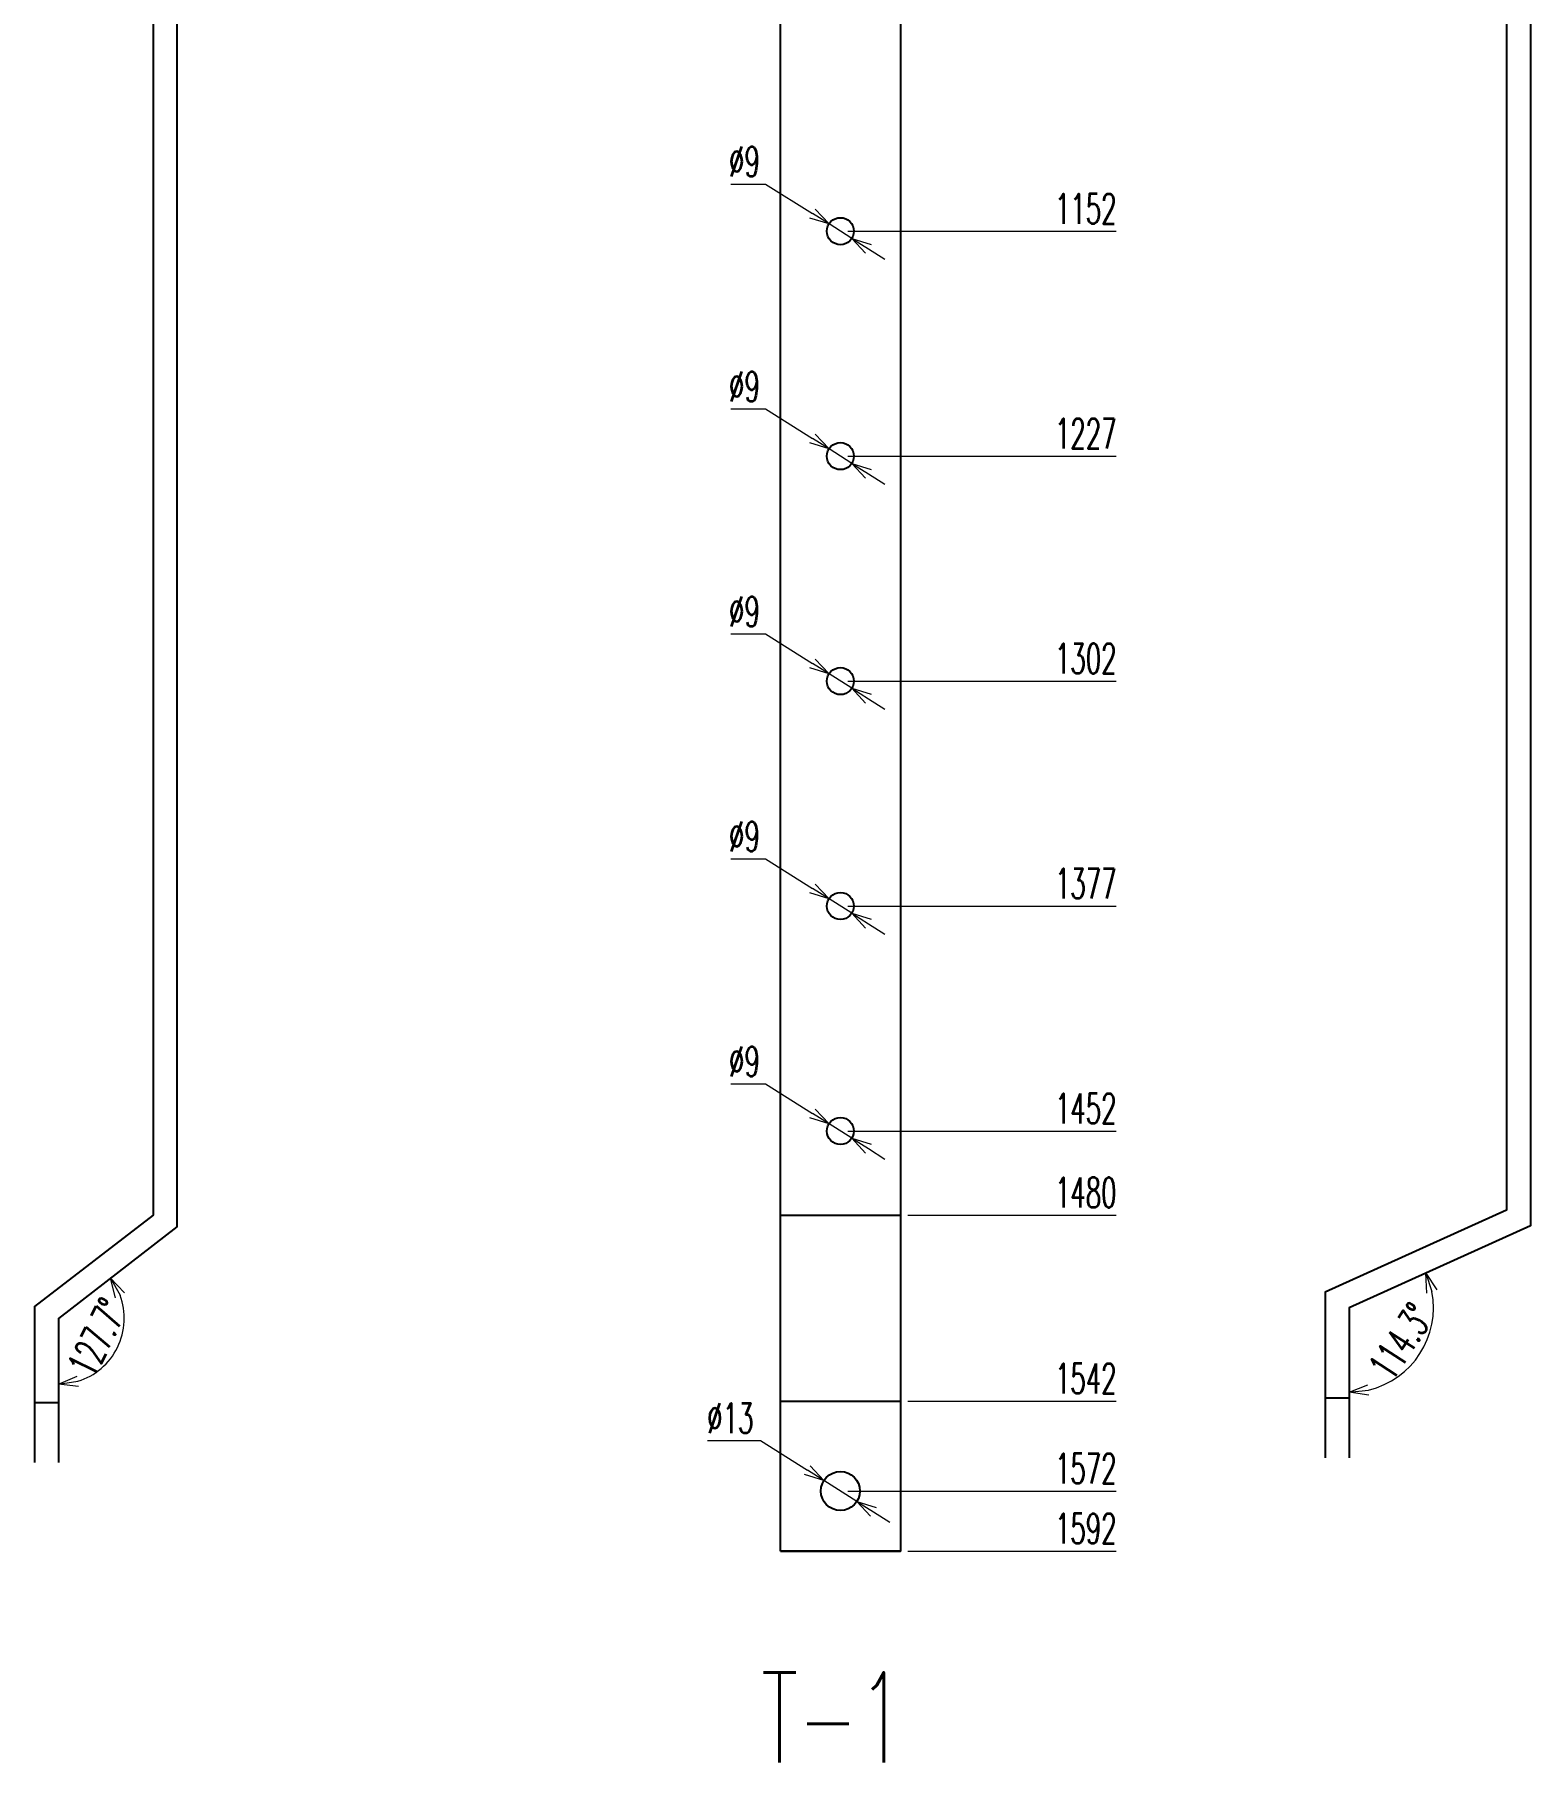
# Model space of a CAD drawing. Header units: millimetres. Extents: x 173893 to 258446, y -176540 to -123824.
# Drawn here: x 195104 to 195603, y -158074 to -157498 of the extents above; entities that cross this region are included whole.
import ezdxf
from ezdxf.enums import TextEntityAlignment as Align

# ---------------------------------------------------------------- set-up
doc = ezdxf.new("R2010")
doc.units = ezdxf.units.MM
doc.header["$LTSCALE"] = 3
doc.layers.add('@.DM. NÉT CHÍNH', color=7, linetype='Continuous')
doc.styles.add('Ann_w01', font='romans.shx', dxfattribs={"width": 0.6, "bigfont": 'chineset.shx'})
doc.dimstyles.new('Dim 01_SC05', dxfattribs={"dimscale": 5, "dimtxt": 2, "dimasz": 1.3, "dimexe": 0.5, "dimexo": 0.5, "dimgap": 0.5, "dimtad": 1, "dimtoh": 1, "dimdec": 1, "dimzin": 12, "dimdsep": 46, "dimtxsty": 'Ann_w01', "dimblk": 'OPEN30', "dimcen": 1.5, "dimclrd": 6, "dimclre": 6, "dimclrt": 3, "dimadec": 1, "dimazin": 3, "dimtm": 1e-09, "dimtfac": 1, "dimtdec": 1, "dimtmove": 0, "dimatfit": 3, "dimldrblk": 'OPEN30', "dimfxl": 1, "dimtolj": 1, "dimlwd": 20, "dimlwe": 20, "dimarcsym": 0})

# ---------------------------------------------------------------- blocks, each defined once
blk = doc.blocks.new('*D1265')
at = {"layer": '@.DM. NÉT CHÍNH', "color": 6, "linetype": 'Continuous', "lineweight": 20, "transparency": 16777216}
blk.add_line((195395.14, -158003.82), (195464.57, -158003.82), dxfattribs=at)
at = {"layer": 'Defpoints', "color": 0, "linetype": 'Continuous', "transparency": 16777216}
for p in [(195372.64, -156411.82), (195392.64, -158003.82), (195441.79, -158003.82)]:
    blk.add_point(p, dxfattribs=at)
at = {"layer": '@.DM. NÉT CHÍNH', "color": 3, "linetype": 'Continuous', "transparency": 16777216, "insert": (195454.43, -157996.32), "char_height": 10, "attachment_point": 5, "style": 'Ann_w01'}
blk.add_mtext('\\A1;1592', dxfattribs=at)
blk = doc.blocks.new('_Open30')
at = {"color": 0, "linetype": 'ByBlock', "lineweight": -2}
for p, q in [((-1, 0.268), (0, 0)), ((0, 0), (-1, -0.268)), ((0, 0), (-1, 0))]:
    blk.add_line(p, q, dxfattribs=at)
blk = doc.blocks.new('*D1266')
at = {"layer": '@.DM. NÉT CHÍNH', "color": 6, "linetype": 'Continuous', "lineweight": 20, "transparency": 16777216}
blk.add_line((195375.14, -157983.82), (195464.57, -157983.82), dxfattribs=at)
at = {"layer": 'Defpoints', "color": 0, "linetype": 'Continuous', "transparency": 16777216}
for p in [(195372.64, -156411.82), (195372.64, -157983.82), (195441.79, -157983.82)]:
    blk.add_point(p, dxfattribs=at)
at = {"layer": '@.DM. NÉT CHÍNH', "color": 3, "linetype": 'Continuous', "transparency": 16777216, "insert": (195454.43, -157976.32), "char_height": 10, "attachment_point": 5, "style": 'Ann_w01'}
blk.add_mtext('\\A1;1572', dxfattribs=at)
blk = doc.blocks.new('*D1267')
at = {"layer": '@.DM. NÉT CHÍNH', "color": 6, "linetype": 'Continuous', "lineweight": 20, "transparency": 16777216}
blk.add_line((195395.14, -157953.82), (195464.57, -157953.82), dxfattribs=at)
at = {"layer": 'Defpoints', "color": 0, "linetype": 'Continuous', "transparency": 16777216}
for p in [(195372.64, -156411.82), (195392.64, -157953.82), (195441.79, -157953.82)]:
    blk.add_point(p, dxfattribs=at)
at = {"layer": '@.DM. NÉT CHÍNH', "color": 3, "linetype": 'Continuous', "transparency": 16777216, "insert": (195454.43, -157946.32), "char_height": 10, "attachment_point": 5, "style": 'Ann_w01'}
blk.add_mtext('\\A1;1542', dxfattribs=at)
blk = doc.blocks.new('*D1268')
at = {"layer": '@.DM. NÉT CHÍNH', "color": 6, "linetype": 'Continuous', "lineweight": 20, "transparency": 16777216}
blk.add_line((195395.14, -157891.82), (195464.57, -157891.82), dxfattribs=at)
at = {"layer": 'Defpoints', "color": 0, "linetype": 'Continuous', "transparency": 16777216}
for p in [(195372.64, -156411.82), (195392.64, -157891.82), (195441.79, -157891.82)]:
    blk.add_point(p, dxfattribs=at)
at = {"layer": '@.DM. NÉT CHÍNH', "color": 3, "linetype": 'Continuous', "transparency": 16777216, "insert": (195454.43, -157884.32), "char_height": 10, "attachment_point": 5, "style": 'Ann_w01'}
blk.add_mtext('\\A1;1480', dxfattribs=at)
blk = doc.blocks.new('*D1269')
at = {"layer": '@.DM. NÉT CHÍNH', "color": 6, "linetype": 'Continuous', "lineweight": 20, "transparency": 16777216}
blk.add_line((195375.14, -157863.82), (195464.57, -157863.82), dxfattribs=at)
at = {"layer": 'Defpoints', "color": 0, "linetype": 'Continuous', "transparency": 16777216}
for p in [(195372.64, -156411.82), (195372.64, -157863.82), (195441.79, -157863.82)]:
    blk.add_point(p, dxfattribs=at)
at = {"layer": '@.DM. NÉT CHÍNH', "color": 3, "linetype": 'Continuous', "transparency": 16777216, "insert": (195454.43, -157856.32), "char_height": 10, "attachment_point": 5, "style": 'Ann_w01'}
blk.add_mtext('\\A1;1452', dxfattribs=at)
blk = doc.blocks.new('*D1270')
at = {"layer": '@.DM. NÉT CHÍNH', "color": 6, "linetype": 'Continuous', "lineweight": 20, "transparency": 16777216}
blk.add_line((195375.14, -157788.82), (195464.57, -157788.82), dxfattribs=at)
at = {"layer": 'Defpoints', "color": 0, "linetype": 'Continuous', "transparency": 16777216}
for p in [(195372.64, -156411.82), (195372.64, -157788.82), (195441.79, -157788.82)]:
    blk.add_point(p, dxfattribs=at)
at = {"layer": '@.DM. NÉT CHÍNH', "color": 3, "linetype": 'Continuous', "transparency": 16777216, "insert": (195454.43, -157781.32), "char_height": 10, "attachment_point": 5, "style": 'Ann_w01'}
blk.add_mtext('\\A1;1377', dxfattribs=at)
blk = doc.blocks.new('*D1271')
at = {"layer": '@.DM. NÉT CHÍNH', "color": 6, "linetype": 'Continuous', "lineweight": 20, "transparency": 16777216}
blk.add_line((195375.14, -157713.82), (195464.57, -157713.82), dxfattribs=at)
at = {"layer": 'Defpoints', "color": 0, "linetype": 'Continuous', "transparency": 16777216}
for p in [(195372.64, -156411.82), (195372.64, -157713.82), (195441.79, -157713.82)]:
    blk.add_point(p, dxfattribs=at)
at = {"layer": '@.DM. NÉT CHÍNH', "color": 3, "linetype": 'Continuous', "transparency": 16777216, "insert": (195454.43, -157706.32), "char_height": 10, "attachment_point": 5, "style": 'Ann_w01'}
blk.add_mtext('\\A1;1302', dxfattribs=at)
blk = doc.blocks.new('*D1272')
at = {"layer": '@.DM. NÉT CHÍNH', "color": 6, "linetype": 'Continuous', "lineweight": 20, "transparency": 16777216}
blk.add_line((195375.14, -157638.82), (195464.57, -157638.82), dxfattribs=at)
at = {"layer": 'Defpoints', "color": 0, "linetype": 'Continuous', "transparency": 16777216}
for p in [(195372.64, -156411.82), (195372.64, -157638.82), (195441.79, -157638.82)]:
    blk.add_point(p, dxfattribs=at)
at = {"layer": '@.DM. NÉT CHÍNH', "color": 3, "linetype": 'Continuous', "transparency": 16777216, "insert": (195454.43, -157631.32), "char_height": 10, "attachment_point": 5, "style": 'Ann_w01'}
blk.add_mtext('\\A1;1227', dxfattribs=at)
blk = doc.blocks.new('*D1273')
at = {"layer": '@.DM. NÉT CHÍNH', "color": 6, "linetype": 'Continuous', "lineweight": 20, "transparency": 16777216}
blk.add_line((195375.14, -157563.82), (195464.57, -157563.82), dxfattribs=at)
at = {"layer": 'Defpoints', "color": 0, "linetype": 'Continuous', "transparency": 16777216}
for p in [(195372.64, -156411.82), (195372.64, -157563.82), (195441.79, -157563.82)]:
    blk.add_point(p, dxfattribs=at)
at = {"layer": '@.DM. NÉT CHÍNH', "color": 3, "linetype": 'Continuous', "transparency": 16777216, "insert": (195454.43, -157556.32), "char_height": 10, "attachment_point": 5, "style": 'Ann_w01'}
blk.add_mtext('\\A1;1152', dxfattribs=at)
blk = doc.blocks.new('*D1290')
at = {"layer": '@.DM. NÉT CHÍNH', "color": 6, "linetype": 'Continuous', "lineweight": 20, "transparency": 16777216}
for p, q in [((195336.05, -157848.09), (195347.69, -157848.09)), ((195347.69, -157848.09), (195363.34, -157857.95)), ((195376.45, -157866.22), (195368.84, -157861.42)), ((195381.95, -157869.68), (195387.45, -157873.15))]:
    blk.add_line(p, q, dxfattribs=at)
at = {"layer": 'Defpoints', "color": 0, "linetype": 'Continuous', "transparency": 16777216}
for p in [(195368.84, -157861.42), (195376.45, -157866.22)]:
    blk.add_point(p, dxfattribs=at)
at = {"layer": '@.DM. NÉT CHÍNH', "color": 6, "linetype": 'Continuous', "lineweight": 20, "transparency": 16777216, "xscale": 6.5, "yscale": 6.5, "zscale": 6.5}
for p, rotation in [((195368.84, -157861.42), 327.773730842222), ((195376.45, -157866.22), 147.7737308422221)]:
    blk.add_blockref('_Open30', p, dxfattribs=dict(at, rotation=rotation))
at = {"layer": '@.DM. NÉT CHÍNH', "color": 3, "linetype": 'Continuous', "transparency": 16777216, "insert": (195340.62, -157840.59), "char_height": 10, "attachment_point": 5, "style": 'Ann_w01'}
blk.add_mtext('\\A1;∅9', dxfattribs=at)
blk = doc.blocks.new('*D1291')
at = {"layer": '@.DM. NÉT CHÍNH', "color": 6, "linetype": 'Continuous', "lineweight": 20, "transparency": 16777216}
for p, q in [((195336.05, -157773.09), (195347.69, -157773.09)), ((195347.69, -157773.09), (195363.34, -157782.95)), ((195376.45, -157791.22), (195368.84, -157786.42)), ((195381.95, -157794.68), (195387.45, -157798.15))]:
    blk.add_line(p, q, dxfattribs=at)
at = {"layer": 'Defpoints', "color": 0, "linetype": 'Continuous', "transparency": 16777216}
for p in [(195368.84, -157786.42), (195376.45, -157791.22)]:
    blk.add_point(p, dxfattribs=at)
at = {"layer": '@.DM. NÉT CHÍNH', "color": 6, "linetype": 'Continuous', "lineweight": 20, "transparency": 16777216, "xscale": 6.5, "yscale": 6.5, "zscale": 6.5}
for p, rotation in [((195368.84, -157786.42), 327.7737308412237), ((195376.45, -157791.22), 147.7737308412237)]:
    blk.add_blockref('_Open30', p, dxfattribs=dict(at, rotation=rotation))
at = {"layer": '@.DM. NÉT CHÍNH', "color": 3, "linetype": 'Continuous', "transparency": 16777216, "insert": (195340.62, -157765.59), "char_height": 10, "attachment_point": 5, "style": 'Ann_w01'}
blk.add_mtext('\\A1;∅9', dxfattribs=at)
blk = doc.blocks.new('*D1292')
at = {"layer": '@.DM. NÉT CHÍNH', "color": 6, "linetype": 'Continuous', "lineweight": 20, "transparency": 16777216}
for p, q in [((195336.05, -157698.09), (195347.69, -157698.09)), ((195347.69, -157698.09), (195363.34, -157707.95)), ((195376.45, -157716.22), (195368.84, -157711.42)), ((195381.95, -157719.68), (195387.45, -157723.15))]:
    blk.add_line(p, q, dxfattribs=at)
at = {"layer": 'Defpoints', "color": 0, "linetype": 'Continuous', "transparency": 16777216}
for p in [(195368.84, -157711.42), (195376.45, -157716.22)]:
    blk.add_point(p, dxfattribs=at)
at = {"layer": '@.DM. NÉT CHÍNH', "color": 6, "linetype": 'Continuous', "lineweight": 20, "transparency": 16777216, "xscale": 6.5, "yscale": 6.5, "zscale": 6.5}
for p, rotation in [((195368.84, -157711.42), 327.7737308405559), ((195376.45, -157716.22), 147.7737308405558)]:
    blk.add_blockref('_Open30', p, dxfattribs=dict(at, rotation=rotation))
at = {"layer": '@.DM. NÉT CHÍNH', "color": 3, "linetype": 'Continuous', "transparency": 16777216, "insert": (195340.62, -157690.59), "char_height": 10, "attachment_point": 5, "style": 'Ann_w01'}
blk.add_mtext('\\A1;∅9', dxfattribs=at)
blk = doc.blocks.new('*D1293')
at = {"layer": '@.DM. NÉT CHÍNH', "color": 6, "linetype": 'Continuous', "lineweight": 20, "transparency": 16777216}
for p, q in [((195336.05, -157623.09), (195347.69, -157623.09)), ((195347.69, -157623.09), (195363.34, -157632.95)), ((195376.45, -157641.22), (195368.84, -157636.42)), ((195381.95, -157644.68), (195387.45, -157648.15))]:
    blk.add_line(p, q, dxfattribs=at)
at = {"layer": 'Defpoints', "color": 0, "linetype": 'Continuous', "transparency": 16777216}
for p in [(195368.84, -157636.42), (195376.45, -157641.22)]:
    blk.add_point(p, dxfattribs=at)
at = {"layer": '@.DM. NÉT CHÍNH', "color": 6, "linetype": 'Continuous', "lineweight": 20, "transparency": 16777216, "xscale": 6.5, "yscale": 6.5, "zscale": 6.5}
for p, rotation in [((195368.84, -157636.42), 327.7737308414792), ((195376.45, -157641.22), 147.7737308414792)]:
    blk.add_blockref('_Open30', p, dxfattribs=dict(at, rotation=rotation))
at = {"layer": '@.DM. NÉT CHÍNH', "color": 3, "linetype": 'Continuous', "transparency": 16777216, "insert": (195340.62, -157615.59), "char_height": 10, "attachment_point": 5, "style": 'Ann_w01'}
blk.add_mtext('\\A1;∅9', dxfattribs=at)
blk = doc.blocks.new('*D1294')
at = {"layer": '@.DM. NÉT CHÍNH', "color": 6, "linetype": 'Continuous', "lineweight": 20, "transparency": 16777216}
for p, q in [((195336.05, -157548.09), (195347.69, -157548.09)), ((195347.69, -157548.09), (195363.34, -157557.95)), ((195376.45, -157566.22), (195368.84, -157561.42)), ((195381.95, -157569.68), (195387.45, -157573.15))]:
    blk.add_line(p, q, dxfattribs=at)
at = {"layer": 'Defpoints', "color": 0, "linetype": 'Continuous', "transparency": 16777216}
for p in [(195368.84, -157561.42), (195376.45, -157566.22)]:
    blk.add_point(p, dxfattribs=at)
at = {"layer": '@.DM. NÉT CHÍNH', "color": 6, "linetype": 'Continuous', "lineweight": 20, "transparency": 16777216, "xscale": 6.5, "yscale": 6.5, "zscale": 6.5}
for p, rotation in [((195368.84, -157561.42), 327.7737308411249), ((195376.45, -157566.22), 147.7737308411249)]:
    blk.add_blockref('_Open30', p, dxfattribs=dict(at, rotation=rotation))
at = {"layer": '@.DM. NÉT CHÍNH', "color": 3, "linetype": 'Continuous', "transparency": 16777216, "insert": (195340.62, -157540.59), "char_height": 10, "attachment_point": 5, "style": 'Ann_w01'}
blk.add_mtext('\\A1;∅9', dxfattribs=at)
blk = doc.blocks.new('*D1332')
at = {"layer": '@.DM. NÉT CHÍNH', "color": 6, "linetype": 'Continuous', "lineweight": 20, "transparency": 16777216}
for p, q in [((195328.35, -157967.02), (195346, -157967.02)), ((195346, -157967.02), (195361.65, -157976.88)), ((195378.14, -157987.28), (195367.14, -157980.35)), ((195383.64, -157990.75), (195389.14, -157994.22))]:
    blk.add_line(p, q, dxfattribs=at)
at = {"layer": 'Defpoints', "color": 0, "linetype": 'Continuous', "transparency": 16777216}
for p in [(195367.14, -157980.35), (195378.14, -157987.28)]:
    blk.add_point(p, dxfattribs=at)
at = {"layer": '@.DM. NÉT CHÍNH', "color": 6, "linetype": 'Continuous', "lineweight": 20, "transparency": 16777216, "xscale": 6.5, "yscale": 6.5, "zscale": 6.5}
for p, rotation in [((195367.14, -157980.35), 327.7737308416498), ((195378.14, -157987.28), 147.7737308416498)]:
    blk.add_blockref('_Open30', p, dxfattribs=dict(at, rotation=rotation))
at = {"layer": '@.DM. NÉT CHÍNH', "color": 3, "linetype": 'Continuous', "transparency": 16777216, "insert": (195335.92, -157959.52), "char_height": 10, "attachment_point": 5, "style": 'Ann_w01'}
blk.add_mtext('\\A1;∅13', dxfattribs=at)
blk = doc.blocks.new('*D4276')
at = {"layer": '@.DM. NÉT CHÍNH', "color": 6, "linetype": 'Continuous', "lineweight": 20, "transparency": 16777216}
blk.add_arc((195542.22, -157922.74), 28.17, 283.24943, 11.06354, dxfattribs=at)
at = {"layer": 'Defpoints', "color": 0, "linetype": 'Continuous', "transparency": 16777216}
for p in [(195602.72, -157895.4), (195542.22, -157922.74), (195542.22, -157922.74), (195559.6, -157944.9), (195542.22, -157972.74)]:
    blk.add_point(p, dxfattribs=at)
at = {"layer": '@.DM. NÉT CHÍNH', "color": 6, "linetype": 'Continuous', "lineweight": 20, "transparency": 16777216, "xscale": 6.5, "yscale": 6.5, "zscale": 6.5}
for p, rotation in [((195567.89, -157911.14), 107.6882535866916), ((195542.22, -157950.91), 186.6247153010264)]:
    blk.add_blockref('_Open30', p, dxfattribs=dict(at, rotation=rotation))
at = {"layer": '@.DM. NÉT CHÍNH', "color": 3, "linetype": 'Continuous', "transparency": 16777216, "insert": (195559.59, -157933.95), "char_height": 10, "attachment_point": 5, "rotation": 57.15648, "style": 'Ann_w01'}
blk.add_mtext('\\A1;114.3°', dxfattribs=at)
blk = doc.blocks.new('*D4277')
at = {"layer": '@.DM. NÉT CHÍNH', "color": 6, "linetype": 'Continuous', "lineweight": 20, "transparency": 16777216}
blk.add_arc((195111.93, -157926.28), 21.92, 287.05025, 20.66163, dxfattribs=at)
at = {"layer": 'Defpoints', "color": 0, "linetype": 'Continuous', "transparency": 16777216}
for p in [(195151.43, -157895.74), (195111.93, -157926.28), (195111.93, -157926.28), (195126.77, -157942.42), (195111.93, -157974.32)]:
    blk.add_point(p, dxfattribs=at)
at = {"layer": '@.DM. NÉT CHÍNH', "color": 6, "linetype": 'Continuous', "lineweight": 20, "transparency": 16777216, "xscale": 6.5, "yscale": 6.5, "zscale": 6.5}
for p, rotation in [((195129.28, -157912.87), 119.1867501488185), ((195111.93, -157948.2), 188.5251237344644)]:
    blk.add_blockref('_Open30', p, dxfattribs=dict(at, rotation=rotation))
at = {"layer": '@.DM. NÉT CHÍNH', "color": 3, "linetype": 'Continuous', "transparency": 16777216, "insert": (195124.88, -157932.63), "char_height": 10, "attachment_point": 5, "rotation": 63.85594, "style": 'Ann_w01'}
blk.add_mtext('\\A1;127.7°', dxfattribs=at)

msp = doc.modelspace()

# ---------------------------------------------------------------- linework, layer by layer
at = {"color": 2}
msp.add_line((195103.93, -157954.32), (195111.93, -157954.32), dxfattribs=at)
at = {"color": 4}
for p, q in [((195534.22, -157952.74), (195542.22, -157952.74)), ((195352.64, -158003.82), (195392.64, -158003.82))]:
    msp.add_line(p, q, dxfattribs=at)
for points in [[(195594.72, -156410.24), (195594.72, -157890.24), (195534.22, -157917.57), (195534.22, -157972.74)], [(195602.72, -156410.24), (195602.72, -157895.4), (195542.22, -157922.74), (195542.22, -157972.74)]]:
    msp.add_lwpolyline(points, dxfattribs=at)
at = {"color": 2}
for points in [[(195143.43, -156411.82), (195143.43, -157891.82), (195103.93, -157922.36), (195103.93, -157974.32)], [(195151.43, -156411.82), (195151.43, -157895.74), (195111.93, -157926.28), (195111.93, -157974.32)]]:
    msp.add_lwpolyline(points, dxfattribs=at)
at = {"color": 4}
for points in [[(195352.64, -158003.82), (195352.64, -156411.82), (195392.64, -156411.82), (195392.64, -158003.82)], [(195352.64, -158003.82), (195352.64, -157891.82), (195392.64, -157891.82), (195392.64, -158003.82)], [(195352.64, -158003.82), (195352.64, -157953.82), (195392.64, -157953.82), (195392.64, -158003.82)]]:
    msp.add_lwpolyline(points, close=True, dxfattribs=at)
for centre, radius in [((195372.64, -157563.82), 4.5), ((195372.64, -157638.82), 4.5), ((195372.64, -157713.82), 4.5), ((195372.64, -157788.82), 4.5), ((195372.64, -157863.82), 4.5), ((195372.64, -157983.82), 6.5)]:
    msp.add_circle(centre, radius, dxfattribs=at)

# ---------------------------------------------------------------- texts
at = {"style": 'Ann_w01', "width": 0.6}
msp.add_text('T-1', height=30, dxfattribs=at).set_placement((195370.09, -158059.31), align=Align.MIDDLE_CENTER)

# ---------------------------------------------------------------- dimensions: what is measured, and where the dimension line sits
at = {"layer": '@.DM. NÉT CHÍNH', "linetype": 'Continuous'}
for feature_location, offset, picture, middle in [((195392.64, -158003.82), (49.14, 0), '*D1265', (195454.43, -157996.32)), ((195372.64, -157983.82), (69.14, 0), '*D1266', (195454.43, -157976.32)), ((195392.64, -157953.82), (49.14, 0), '*D1267', (195454.43, -157946.32)), ((195392.64, -157891.82), (49.14, 0), '*D1268', (195454.43, -157884.32)), ((195372.64, -157863.82), (69.14, 0), '*D1269', (195454.43, -157856.32)), ((195372.64, -157788.82), (69.14, 0), '*D1270', (195454.43, -157781.32)), ((195372.64, -157713.82), (69.14, 0), '*D1271', (195454.43, -157706.32)), ((195372.64, -157638.82), (69.14, 0), '*D1272', (195454.43, -157631.32)), ((195372.64, -157563.82), (69.14, 0), '*D1273', (195454.43, -157556.32))]:
    dim = msp.add_ordinate_dim(feature_location=feature_location, offset=offset, dtype=0, origin=(195372.64, -156411.82), dimstyle='Dim 01_SC05', dxfattribs=at)
    dim.commit()
    dim.dimension.update_dxf_attribs({"geometry": picture, "text_midpoint": middle})
for p1, p2, picture, middle in [((195376.45, -157566.22), (195368.84, -157561.42), '*D1294', (195340.62, -157548.09)), ((195376.45, -157641.22), (195368.84, -157636.42), '*D1293', (195340.62, -157623.09)), ((195376.45, -157716.22), (195368.84, -157711.42), '*D1292', (195340.62, -157698.09)), ((195376.45, -157791.22), (195368.84, -157786.42), '*D1291', (195340.62, -157773.09)), ((195376.45, -157866.22), (195368.84, -157861.42), '*D1290', (195340.62, -157848.09)), ((195378.14, -157987.28), (195367.14, -157980.35), '*D1332', (195335.92, -157967.02))]:
    dim = msp.add_diameter_dim_2p(p1=p1, p2=p2, dimstyle='Dim 01_SC05', dxfattribs=at)
    dim.commit()
    dim.dimension.update_dxf_attribs({"geometry": picture, "text_midpoint": middle, "dimtype": 163})
for base, line1, line2, picture, middle in [((195126.77, -157942.42), ((195111.93, -157926.28), (195111.93, -157974.32)), ((195151.43, -157895.74), (195111.93, -157926.28)), '*D4277', (195124.88, -157932.63)), ((195559.6, -157944.9), ((195542.22, -157922.74), (195542.22, -157972.74)), ((195602.72, -157895.4), (195542.22, -157922.74)), '*D4276', (195559.59, -157933.95))]:
    dim = msp.add_angular_dim_2l(base=base, line1=line1, line2=line2, dimstyle='Dim 01_SC05', dxfattribs=at)
    dim.commit()
    dim.dimension.update_dxf_attribs({"geometry": picture, "text_midpoint": middle})

doc.saveas('drawing.dxf')
